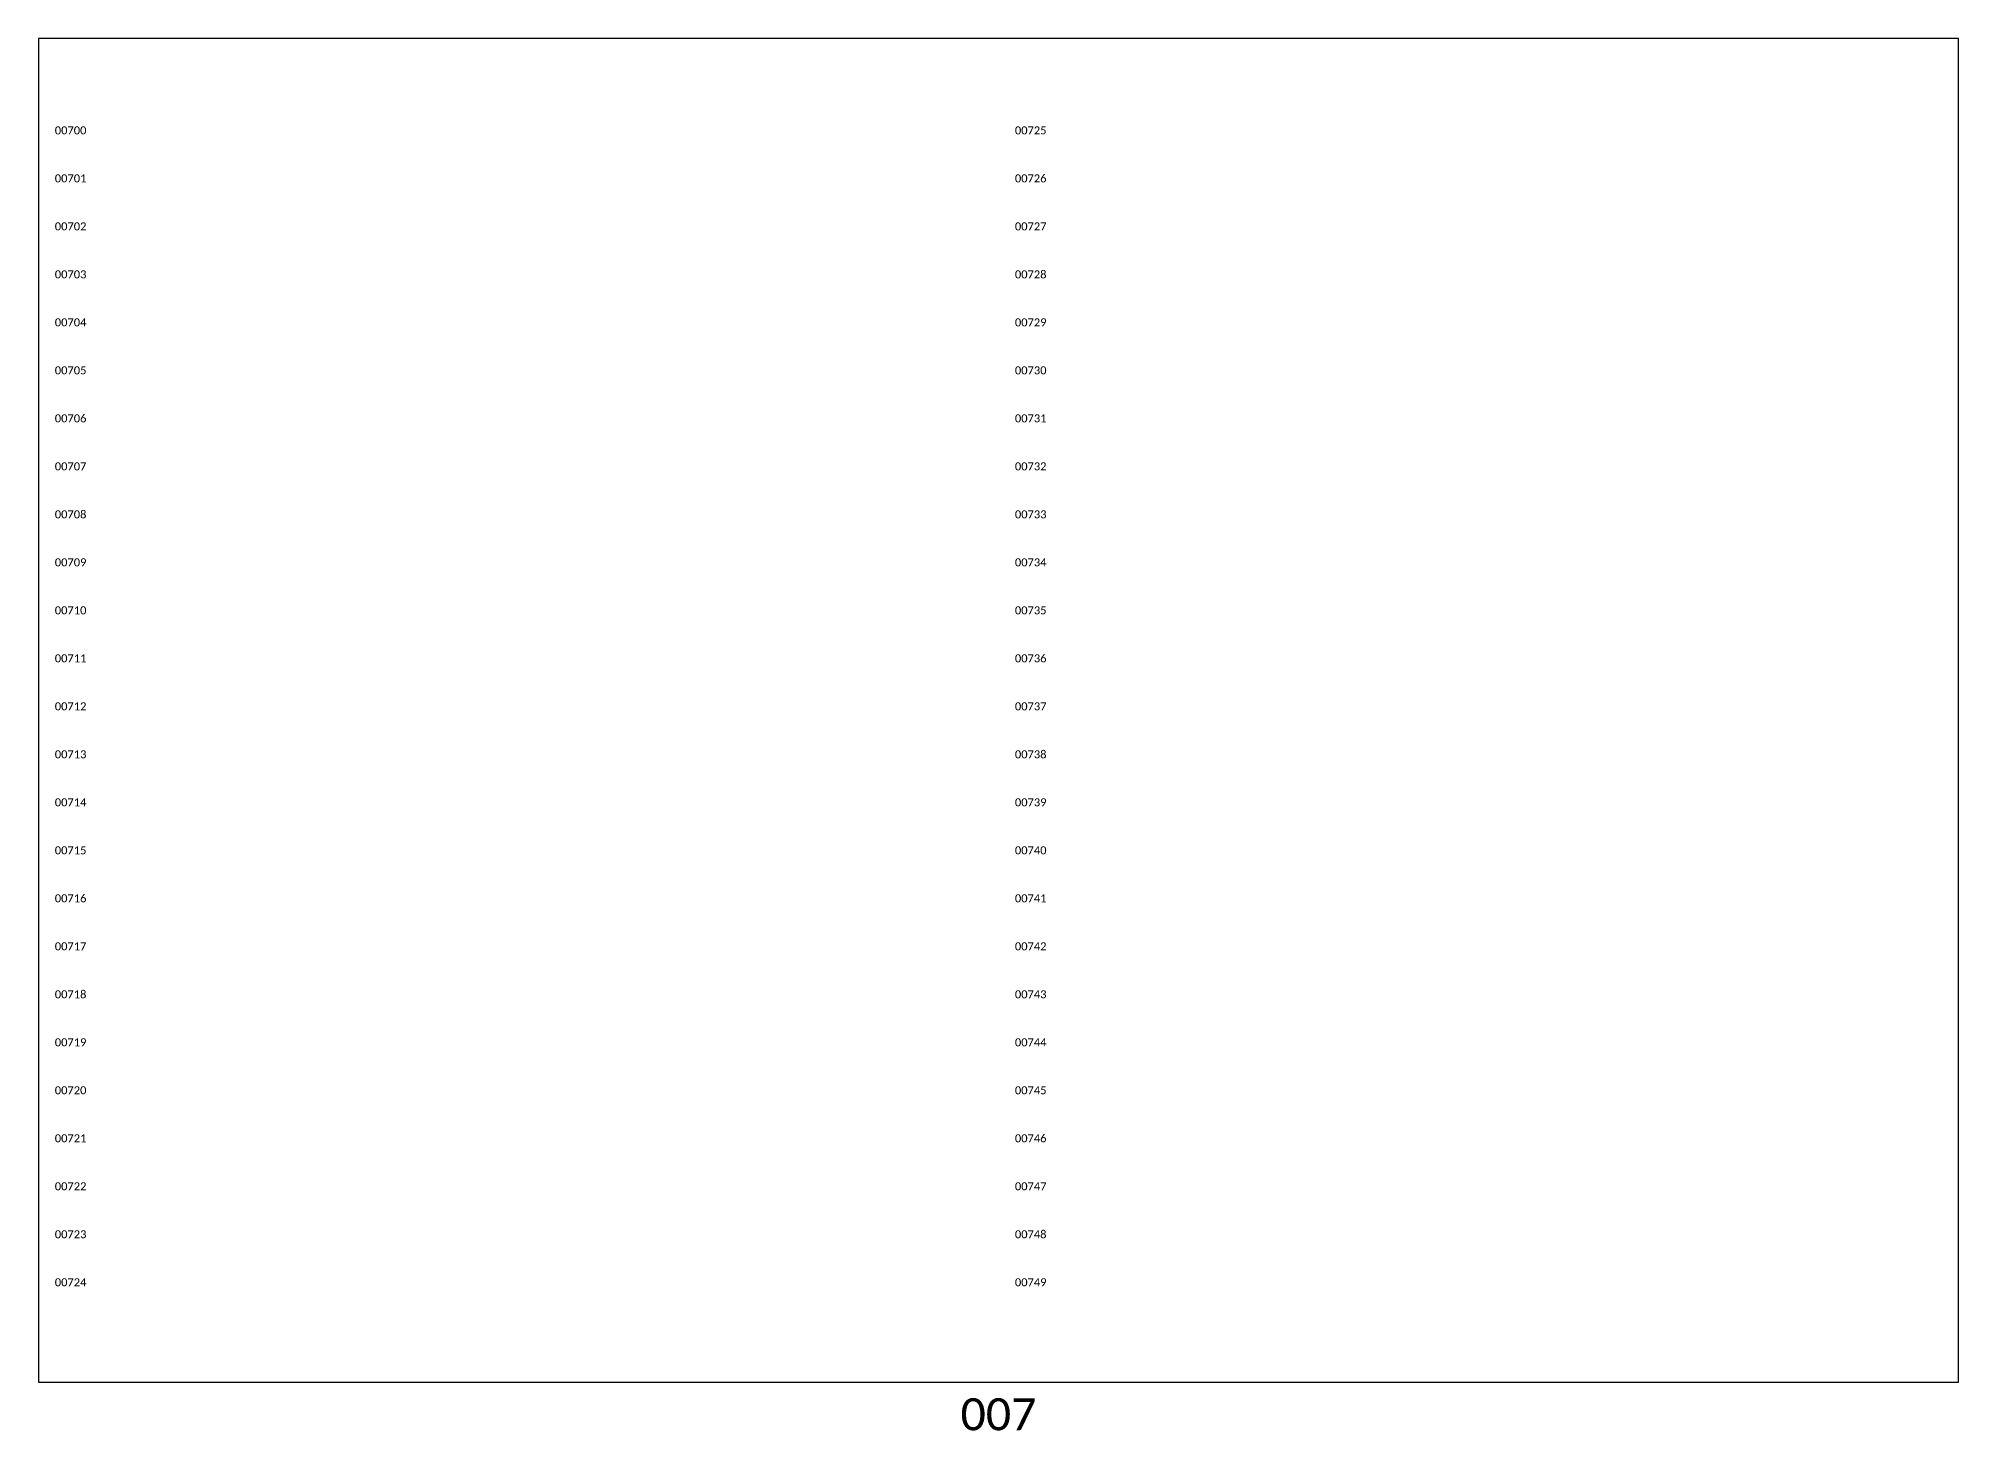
# Model space of a CAD drawing. Header units: inches. Extents: x 0 to 316, y -1 to 150.
# Drawn here: x 217 to 247, y -0.76 to 21 of the extents above; entities that cross this region are included whole.
import ezdxf
from ezdxf.enums import TextEntityAlignment as Align

# ---------------------------------------------------------------- set-up
doc = ezdxf.new("R2010")
doc.units = ezdxf.units.IN
doc.header["$MEASUREMENT"] = 0
doc.styles.add('Calibri', font='calibri.ttf')

msp = doc.modelspace()

# ---------------------------------------------------------------- linework, layer by layer
at = {"ltscale": 0.25}
msp.add_lwpolyline([(217, 0), (247, 0), (247, 21), (217, 21)], close=True, dxfattribs=at)

# ---------------------------------------------------------------- texts
at = {"style": 'Calibri'}
for s, p in [('00700', (217.75, 19.5)), ('00725', (232.75, 19.5)), ('00701', (217.75, 18.75)), ('00726', (232.75, 18.75)), ('00702', (217.75, 18)), ('00727', (232.75, 18)), ('00703', (217.75, 17.25)), ('00728', (232.75, 17.25)), ('00704', (217.75, 16.5)), ('00729', (232.75, 16.5)), ('00705', (217.75, 15.75)), ('00730', (232.75, 15.75)), ('00706', (217.75, 15)), ('00731', (232.75, 15)), ('00707', (217.75, 14.25)), ('00732', (232.75, 14.25)), ('00708', (217.75, 13.5)), ('00733', (232.75, 13.5)), ('00709', (217.75, 12.75)), ('00734', (232.75, 12.75)), ('00710', (217.75, 12)), ('00735', (232.75, 12)), ('00711', (217.75, 11.25)), ('00736', (232.75, 11.25)), ('00712', (217.75, 10.5)), ('00737', (232.75, 10.5)), ('00713', (217.75, 9.75)), ('00738', (232.75, 9.75)), ('00714', (217.75, 9)), ('00739', (232.75, 9)), ('00715', (217.75, 8.25)), ('00740', (232.75, 8.25)), ('00716', (217.75, 7.5)), ('00741', (232.75, 7.5)), ('00717', (217.75, 6.75)), ('00742', (232.75, 6.75)), ('00718', (217.75, 6)), ('00743', (232.75, 6)), ('00719', (217.75, 5.25)), ('00744', (232.75, 5.25)), ('00720', (217.75, 4.5)), ('00745', (232.75, 4.5)), ('00721', (217.75, 3.75)), ('00746', (232.75, 3.75)), ('00722', (217.75, 3)), ('00747', (232.75, 3)), ('00723', (217.75, 2.25)), ('00748', (232.75, 2.25)), ('00724', (217.75, 1.5)), ('00749', (232.75, 1.5))]:
    msp.add_text(s, height=0.125, dxfattribs=at).set_placement(p, align=Align.RIGHT)
msp.add_text('007', height=0.5, dxfattribs=at).set_placement((232, -0.5), align=Align.MIDDLE_CENTER)

doc.saveas('drawing.dxf')
